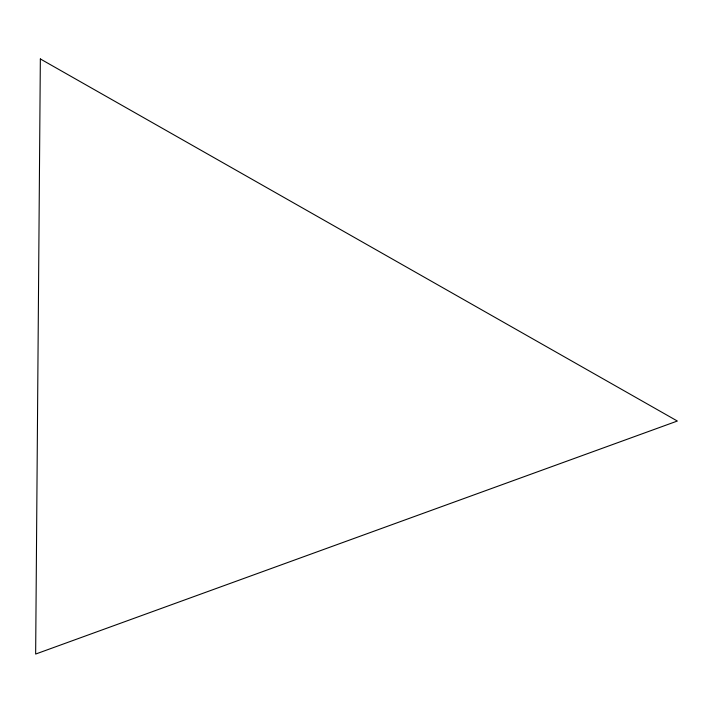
<?xml version="1.0" encoding="UTF-8"?>
<svg xmlns="http://www.w3.org/2000/svg" width="713" height="713" viewBox="0 0 713 713"><rect width="100%" height="100%" fill="white"/><g stroke="black" fill="none" stroke-linecap="round" stroke-linejoin="round"><path stroke-width="1.07" d="M40.347 58.947L35.65 654.053L677.35 421.035L40.347 58.947"/></g></svg>
